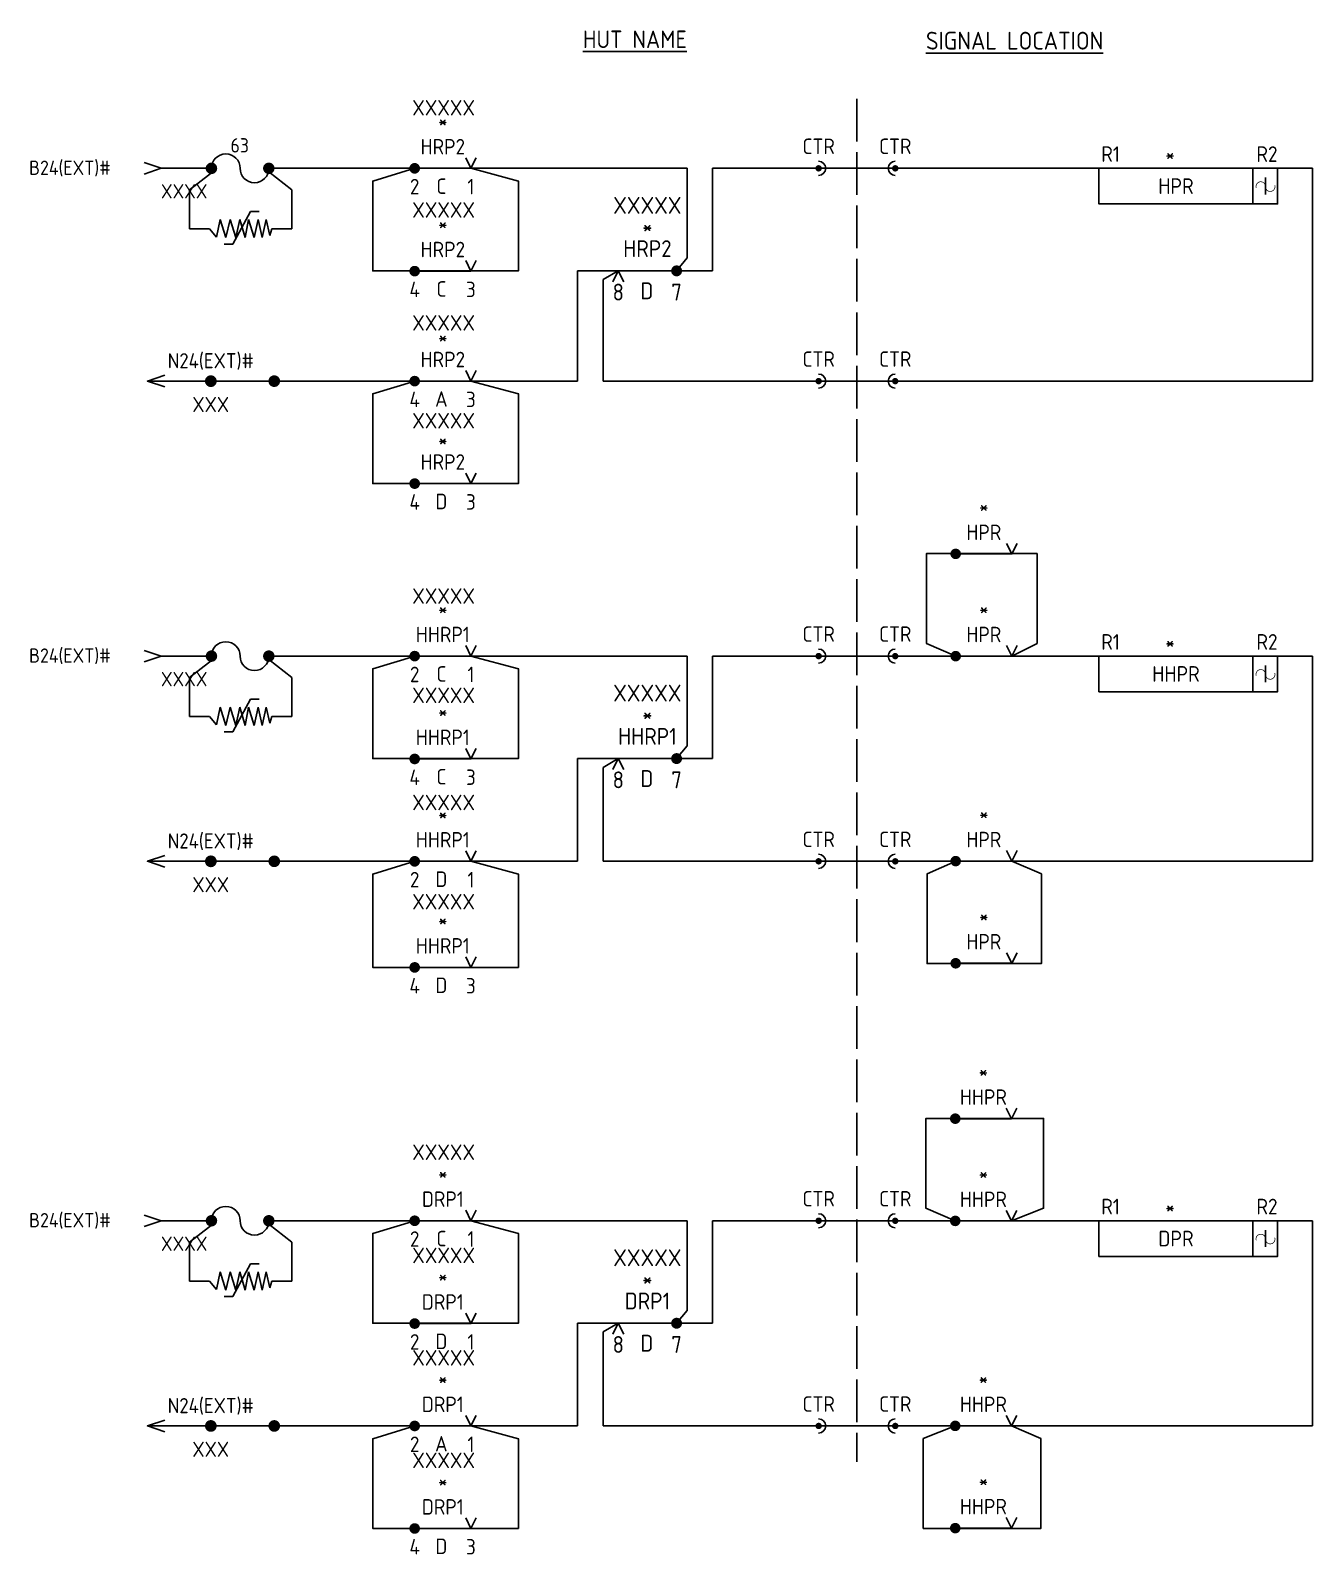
# Model space of a CAD drawing. Header units: millimetres. Extents: x 34 to 408, y 61 to 275.
# Drawn here: x 33.8 to 214.1, y 61.2 to 275.4 of the extents above; entities that cross this region are included whole.
import ezdxf
from ezdxf.enums import TextEntityAlignment as Align

# ---------------------------------------------------------------- set-up
doc = ezdxf.new("R2010")
doc.units = ezdxf.units.MM
doc.header["$MEASUREMENT"] = 0
doc.linetypes.add('ACAD_ISO02W100', pattern=[15, 12, -3])
for name, color, linetype in [('FUZEBLOCK.INSERT', 7, 'Continuous'), ('FUZEENDBLOCK.INSERT', 7, 'Continuous'), ('PPTC', 7, 'Continuous')]:
    doc.layers.add(name, color=color, linetype=linetype)
doc.styles.add('ISOCP', font='isocp.shx')
doc.styles.add('isocp.shx', font='isocp.shx')

# ---------------------------------------------------------------- blocks, each defined once
blk = doc.blocks.new('FUZEENDBLOCK')
blk.add_line((0, 0), (21.75, 0))
at = {"const_width": 1}
for points in [[(10.37, 0, -1), (11.38, 0, -1)], [(21.25, 0, -1), (22.25, 0, -1)]]:
    blk.add_lwpolyline(points, format="xyb", close=True, dxfattribs=at)
blk.add_polyline3d([(3, 1, 0), (0, 0, 0), (3, -1, 0)])
at = {"style": 'isocp.shx'}
for tag, p in [('VOLT', (10.85, 3.5, 1)), ('FTOT', (10.85, -4, 1))]:
    blk.add_attdef(tag, text='', height=2.5, dxfattribs=at).set_placement(p, align=Align.MIDDLE_CENTER)
blk = doc.blocks.new('Front_Contact')
at = {"color": 0, "const_width": 0.75}
blk.add_lwpolyline([(-0.38, 0, 1), (0.38, 0, 1)], format="xyb", close=True, dxfattribs=at)
at = {"color": 0}
for points in [[(8, 0), (0, 0)], [(8.75, 1.5), (8, 0), (7.25, 1.5)]]:
    blk.add_lwpolyline(points, dxfattribs=at)
at = {"style": 'ISOCP'}
for tag, p in [('R(POS)', (4.12, 9.68)), ('S_NAME', (4, 6.75)), ('R_NAME', (4, 3.07)), ('C', (3.79, -2.53))]:
    blk.add_attdef(tag, text='', height=2.2, dxfattribs=at).set_placement(p, align=Align.MIDDLE_CENTER)
at = {"color": 0, "style": 'ISOCP'}
for tag, p in [('A', (0, -1.5)), ('F', (8, -1.5))]:
    blk.add_attdef(tag, text='', height=2.2, dxfattribs=at).set_placement(p, align=Align.TOP_CENTER)
at = {"style": 'ISOCP', "flags": 5}
for tag, p in [('WIRING', (4.15, -5.13)), ('DOC', (4.45, -8.86))]:
    blk.add_attdef(tag, text='', height=2, dxfattribs=at).set_placement(p, align=Align.MIDDLE_CENTER)
blk = doc.blocks.new('CTR')
at = {"color": 0, "const_width": 0.45}
blk.add_lwpolyline([(-0.23, 0, 1), (0.23, 0, 1)], format="xyb", close=True, dxfattribs=at)
at = {"color": 0}
blk.add_arc((0, 0), 1, 90, 269.9999, dxfattribs=at)
at = {"style": 'ISOCP'}
blk.add_attdef('CTR', text='', height=2.2, dxfattribs=at).set_placement((0, 3.13), align=Align.MIDDLE_CENTER)
at = {"color": 0, "style": 'ISOCP'}
blk.add_attdef('POS', text='', height=2.2, dxfattribs=at).set_placement((0, -2), align=Align.TOP_CENTER)
blk = doc.blocks.new('FUZEBLOCK')
blk.add_line((3, 0), (11, 0))
at = {"const_width": 1}
for points in [[(11.25, 0, -1), (12.25, 0, -1)], [(21.25, 0, -1), (22.25, 0, -1)]]:
    blk.add_lwpolyline(points, format="xyb", close=True, dxfattribs=at)
blk.add_polyline3d([(0, 1, 0), (3, 0, 0), (0, -1, 0)])
for centre, start, end in [((14.25, 0), 0, 180), ((19.25, 0), 180, 0)]:
    blk.add_arc(centre, 2.5, start, end)
at = {"style": 'isocp.shx'}
for tag, p in [('FUSEVALUE', (16.68, 4, 1)), ('VOLT', (-12.92, 0.1, 1)), ('81', (7, -4, 1))]:
    blk.add_attdef(tag, text='', height=2.5, dxfattribs=at).set_placement(p, align=Align.MIDDLE_CENTER)
blk = doc.blocks.new('24PPTC')
for p, q in [((-5.58, 3.53), (-2.3, 6.03)), ((5.58, 6.03), (8.81, 3.53)), ((-5.58, -1.97), (-5.58, 3.53)), ((8.81, -1.97), (8.81, 3.53)), ((-5.58, -1.97), (-2.77, -1.97)), ((5.99, -1.97), (8.81, -1.97))]:
    blk.add_line(p, q)
at = {"layer": 'PPTC', "lineweight": -2}
blk.add_line((3.02, 0.45), (0.53, -4.13), dxfattribs=at)
at = {"layer": 'PPTC'}
for p, q in [((3.02, 0.45), (4.24, 0.45)), ((-1.8, -3.14), (-2.77, -1.97)), ((-1.25, -0.67), (-1.8, -3.14)), ((-0.45, -3.21), (-1.25, -0.67)), ((0.12, -0.67), (-0.45, -3.21)), ((0.92, -3.21), (0.12, -0.67)), ((1.49, -0.67), (0.92, -3.21)), ((2.25, -3.21), (1.49, -0.67)), ((2.72, -0.67), (2.25, -3.21)), ((3.53, -3.21), (2.72, -0.67)), ((4.09, -0.67), (3.53, -3.21)), ((4.65, -3.21), (4.09, -0.67)), ((5.21, -0.67), (4.65, -3.21)), ((5.7, -2.92), (5.21, -0.67)), ((5.99, -1.97), (5.7, -2.92)), ((-0.7, -4.13), (0.53, -4.13))]:
    blk.add_line(p, q, dxfattribs=at)
blk = doc.blocks.new('Back_Contact')
at = {"color": 0}
for p, q in [((0, 0), (-0.75, -1.5)), ((0.75, -1.5), (0, 0))]:
    blk.add_line(p, q, dxfattribs=at)
at = {"color": 0, "const_width": 0.75}
blk.add_lwpolyline([(7.63, 0, 1), (8.38, 0, 1)], format="xyb", close=True, dxfattribs=at)
at = {"color": 0}
blk.add_lwpolyline([(8, 0), (0, 0)], dxfattribs=at)
at = {"style": 'ISOCP'}
for tag, p in [('R(POS)', (3.99, 8.98)), ('S_NAME', (4, 6.11)), ('R_NAME', (4, 3.05)), ('C', (3.92, -2.74))]:
    blk.add_attdef(tag, text='', height=2.31, dxfattribs=at).set_placement(p, align=Align.MIDDLE_CENTER)
at = {"color": 0, "style": 'ISOCP'}
for tag, p in [('A', (0, -1.76)), ('B', (8, -1.76))]:
    blk.add_attdef(tag, text='', height=2.31, dxfattribs=at).set_placement(p, align=Align.TOP_CENTER)
at = {"style": 'ISOCP', "flags": 5}
for tag, p in [('WIRING', (4.4, -5.87)), ('DOC', (4.71, -9.6))]:
    blk.add_attdef(tag, text='', height=2, dxfattribs=at).set_placement(p, align=Align.MIDDLE_CENTER)
blk = doc.blocks.new('FRONT_REPEATER')
at = {"color": 0, "const_width": 0.742}
blk.add_lwpolyline([(163.51, 201.81, 1), (164.25, 201.81, 1)], format="xyb", close=True, dxfattribs=at)
at = {"color": 0}
for points in [[(171.8, 201.81), (163.88, 201.81)], [(172.54, 203.29), (171.8, 201.81), (171.05, 203.29)]]:
    blk.add_lwpolyline(points, dxfattribs=at)
at = {"style": 'ISOCP'}
for tag, p in [('R(POS)', (167.95, 211.38)), ('S_NAME', (167.84, 208.49)), ('R_NAME', (167.84, 204.84)), ('C', (167.63, 199.3))]:
    blk.add_attdef(tag, text='', height=2.18, dxfattribs=at).set_placement(p, align=Align.MIDDLE_CENTER)
at = {"color": 0, "style": 'ISOCP'}
for tag, p in [('A', (163.88, 200.32)), ('F', (171.8, 200.32))]:
    blk.add_attdef(tag, text='', height=2.18, dxfattribs=at).set_placement(p, align=Align.TOP_CENTER)
blk = doc.blocks.new('COIL_REPEATER')
blk.add_line((207.45, 252.33), (207.45, 254.7))
at = {"color": 0}
blk.add_lwpolyline([(184.03, 256), (205.69, 256), (205.69, 251), (184.03, 251)], close=True, dxfattribs=at)
blk.add_lwpolyline([(209.15, 256), (205.69, 256), (205.69, 251), (209.15, 251)], close=True)
at = {"const_width": 0.1}
blk.add_lwpolyline([(206.15, 253.25, -1.180672), (207.45, 253.43, 1.180672), (208.75, 253.62, 1)], format="xyb", dxfattribs=at)
blk.add_lwpolyline([(207.45, 254.7), (207.45, 252.33)], dxfattribs=at)
at = {"color": 0, "style": 'ISOCP'}
for tag, p in [('L+', (185.66, 258)), ('S_NAME', (198.41, 257.96)), ('L-', (207.66, 258)), ('R_NAME', (194.86, 253.5))]:
    blk.add_attdef(tag, text='', height=2.2, dxfattribs=at).set_placement(p, align=Align.MIDDLE_CENTER)

msp = doc.modelspace()

# ---------------------------------------------------------------- linework, layer by layer
at = {"linetype": 'ACAD_ISO02W100', "lineweight": 25, "ltscale": 0.5}
msp.add_line((149.99, 265.76), (149.99, 74.2), dxfattribs=at)
for p, q in [((67.28, 256), (87.8, 256)), ((95.71, 256), (126.11, 256)), ((126.11, 243.4), (126.11, 256)), ((129.7, 256), (144.38, 256)), ((129.7, 241.59), (129.7, 256)), ((144.61, 256), (155.38, 256)), ((155.38, 256), (184.03, 256)), ((209.15, 256), (214.07, 256)), ((214.07, 256), (214.07, 226.09)), ((124.63, 241.59), (126.11, 243.4)), ((110.72, 226.09), (110.72, 241.59)), ((110.72, 241.59), (129.7, 241.59)), ((116.43, 241.59), (114.29, 240.37)), ((114.29, 240.37), (114.29, 226.09)), ((68.06, 226.09), (87.8, 226.09)), ((95.71, 226.09), (110.72, 226.09)), ((107.01, 226.09), (110.72, 226.09)), ((114.29, 226.09), (144.38, 226.09)), ((144.61, 226.09), (155.38, 226.09)), ((155.38, 226.09), (214.07, 226.09)), ((87.8, 187.44), (67.28, 187.44)), ((95.71, 187.44), (126.11, 187.44)), ((126.11, 174.84), (126.11, 187.44)), ((129.7, 187.44), (144.38, 187.44)), ((129.7, 173.03), (129.7, 187.44)), ((144.61, 187.44), (155.38, 187.44)), ((155.38, 187.44), (184.03, 187.44)), ((209.15, 187.44), (214.07, 187.44)), ((214.07, 187.44), (214.07, 158.6)), ((124.63, 173.04), (126.11, 174.84)), ((110.72, 158.6), (110.72, 173.03)), ((110.72, 173.03), (129.7, 173.03)), ((116.43, 173.04), (114.29, 171.81)), ((114.29, 171.81), (114.29, 158.6)), ((87.8, 158.6), (68.06, 158.6)), ((95.71, 158.6), (110.72, 158.6)), ((107.01, 158.6), (110.72, 158.6)), ((114.29, 158.6), (144.38, 158.6)), ((144.61, 158.6), (155.38, 158.6)), ((155.38, 158.6), (214.07, 158.6)), ((87.8, 108.08), (67.28, 108.08)), ((95.71, 108.08), (126.11, 108.08)), ((126.11, 95.48), (126.11, 108.08)), ((129.7, 108.08), (144.38, 108.08)), ((129.7, 93.67), (129.7, 108.08)), ((144.61, 108.08), (155.38, 108.08)), ((155.38, 108.08), (184.03, 108.08)), ((209.15, 108.08), (214.07, 108.08)), ((214.07, 108.08), (214.07, 79.24)), ((124.63, 93.68), (126.11, 95.48)), ((110.72, 79.24), (110.72, 93.67)), ((110.72, 93.67), (129.7, 93.67)), ((116.43, 93.68), (114.29, 92.45)), ((114.29, 92.45), (114.29, 79.24)), ((87.8, 79.24), (68.06, 79.24)), ((95.71, 79.24), (110.72, 79.24)), ((107.01, 79.24), (110.72, 79.24)), ((114.29, 79.24), (144.38, 79.24)), ((144.61, 79.24), (155.38, 79.24)), ((155.38, 79.24), (214.07, 79.24))]:
    msp.add_line(p, q)
for points in [[(87.8, 256), (81.9, 254.21), (81.9, 241.59), (102.38, 241.59), (102.38, 254.21), (95.71, 256)], [(87.8, 226.09), (81.9, 224.31), (81.9, 211.69), (102.38, 211.69), (102.38, 224.31), (95.71, 226.09)], [(163.88, 187.44), (159.76, 189.23), (159.76, 201.85), (175.32, 201.85), (175.32, 189.23), (171.8, 187.44)], [(87.8, 187.44), (81.9, 185.66), (81.9, 173.03), (102.38, 173.03), (102.38, 185.66), (95.71, 187.44)], [(87.8, 158.6), (81.9, 156.81), (81.9, 143.69), (102.38, 143.69), (102.38, 156.81), (95.71, 158.6)], [(171.8, 158.63), (175.93, 156.84), (175.93, 144.22), (159.86, 144.22), (159.86, 156.84), (163.88, 158.63)], [(163.82, 108.06), (159.69, 109.84), (159.69, 122.46), (176.24, 122.46), (176.24, 109.84), (171.73, 108.06)], [(87.8, 108.08), (81.9, 106.3), (81.9, 93.67), (102.38, 93.67), (102.38, 106.3), (95.71, 108.08)], [(87.8, 79.24), (81.9, 77.45), (81.9, 64.83), (102.38, 64.83), (102.38, 77.45), (95.71, 79.24)], [(171.74, 79.24), (175.86, 77.46), (175.86, 64.84), (159.32, 64.84), (159.32, 77.46), (163.82, 79.24)]]:
    msp.add_lwpolyline(points)

# ---------------------------------------------------------------- block references
ref = msp.add_blockref('Front_Contact', (87.8, 256), dxfattribs=dict(xscale=0.9892865240171544, yscale=0.9892865240171544, zscale=0.9892865240171544))
ref.add_attrib('S_NAME', '*', dxfattribs={"height": 2.18, "style": 'ISOCP'}).set_placement((91.76, 262.68), align=Align.MIDDLE_CENTER)
ref.add_attrib('R_NAME', 'HRP2', dxfattribs={"height": 2.176, "style": 'ISOCP'}).set_placement((91.76, 259.04), align=Align.MIDDLE_CENTER)
ref.add_attrib('A', '2', dxfattribs={"color": 0, "height": 2.18, "style": 'ISOCP'}).set_placement((87.8, 254.52), align=Align.TOP_CENTER)
ref.add_attrib('F', '1', dxfattribs={"color": 0, "height": 2.18, "style": 'ISOCP'}).set_placement((95.71, 254.52), align=Align.TOP_CENTER)
ref.add_attrib('C', 'C', dxfattribs={"height": 2.18, "style": 'ISOCP'}).set_placement((91.55, 253.49), align=Align.MIDDLE_CENTER)
ref.add_attrib('R(POS)', 'XXXXX', dxfattribs={"height": 2.176, "style": 'ISOCP'}).set_placement((91.87, 264.51), align=Align.MIDDLE_CENTER)
ref = msp.add_blockref('CTR', (144.61, 256), dxfattribs=dict(xscale=-0.9892865240171544, yscale=0.9892865240171544, zscale=0.9892865240171544))
ref.add_attrib('CTR', 'CTR', dxfattribs={"height": 2.176, "style": 'ISOCP'}).set_placement((144.61, 259.1), align=Align.MIDDLE_CENTER)
ref = msp.add_blockref('CTR', (155.38, 256), dxfattribs=dict(xscale=0.9892865240171544, yscale=0.9892865240171544, zscale=0.9892865240171544))
ref.add_attrib('CTR', 'CTR', dxfattribs={"height": 2.176, "style": 'ISOCP'}).set_placement((155.38, 259.1), align=Align.MIDDLE_CENTER)
ref = msp.add_blockref('COIL_REPEATER', (0, 0))
ref.add_attrib('S_NAME', '*', dxfattribs={"color": 0, "height": 2.2, "style": 'ISOCP'}).set_placement((194.03, 257.96), align=Align.MIDDLE_CENTER)
ref.add_attrib('R_NAME', 'HPR', dxfattribs={"color": 0, "height": 2.2, "style": 'ISOCP'}).set_placement((194.86, 253.5), align=Align.MIDDLE_CENTER)
ref.add_attrib('L+', 'R1', dxfattribs={"color": 0, "height": 2.2, "style": 'ISOCP'}).set_placement((185.66, 258), align=Align.MIDDLE_CENTER)
ref.add_attrib('L-', 'R2', dxfattribs={"color": 0, "height": 2.2, "style": 'ISOCP'}).set_placement((207.66, 258), align=Align.MIDDLE_CENTER)
for p in [(61.71, 249.47), (61.71, 180.92), (61.71, 101.56)]:
    msp.add_blockref('24PPTC', p)
ref = msp.add_blockref('Front_Contact', (87.8, 241.55), dxfattribs=dict(xscale=0.9892865240171544, yscale=0.9892865240171544, zscale=0.9892865240171544))
ref.add_attrib('S_NAME', '*', dxfattribs={"height": 2.18, "style": 'ISOCP'}).set_placement((91.76, 248.23), align=Align.MIDDLE_CENTER)
ref.add_attrib('R_NAME', 'HRP2', dxfattribs={"height": 2.176, "style": 'ISOCP'}).set_placement((91.76, 244.59), align=Align.MIDDLE_CENTER)
ref.add_attrib('A', '4', dxfattribs={"color": 0, "height": 2.18, "style": 'ISOCP'}).set_placement((87.8, 240.07), align=Align.TOP_CENTER)
ref.add_attrib('F', '3', dxfattribs={"color": 0, "height": 2.18, "style": 'ISOCP'}).set_placement((95.71, 240.07), align=Align.TOP_CENTER)
ref.add_attrib('C', 'C', dxfattribs={"height": 2.18, "style": 'ISOCP'}).set_placement((91.55, 239.05), align=Align.MIDDLE_CENTER)
ref.add_attrib('R(POS)', 'XXXXX', dxfattribs={"height": 2.176, "style": 'ISOCP'}).set_placement((91.87, 250.15), align=Align.MIDDLE_CENTER)
for name, p, xscale, yscale, zscale, values in [('Back_Contact', (116.43, 241.59), 1.024762559949282, 1.024762559949282, 1.024762559949282, {'S_NAME': '*', 'R_NAME': 'HRP2', 'A': '8', 'B': '7', 'C': 'D', 'R(POS)': 'XXXXX'}), ('Back_Contact', (116.43, 173.04), 1.024762559949282, 1.024762559949282, 1.024762559949282, {'S_NAME': '*', 'R_NAME': 'HHRP1', 'A': '8', 'B': '7', 'C': 'D', 'R(POS)': 'XXXXX'}), ('Front_Contact', (87.8, 93.63), 0.9892865240171544, 0.9892865240171544, 0.9892865240171544, {'S_NAME': '*', 'R_NAME': 'DRP1', 'A': '2', 'F': '1', 'C': 'D', 'R(POS)': 'XXXXX'}), ('Back_Contact', (116.43, 93.68), 1.024762559949282, 1.024762559949282, 1.024762559949282, {'S_NAME': '*', 'R_NAME': 'DRP1', 'A': '8', 'B': '7', 'C': 'D', 'R(POS)': 'XXXXX'}), ('Front_Contact', (87.8, 79.24), 0.9892865240171544, 0.9892865240171544, 0.9892865240171544, {'S_NAME': '*', 'R_NAME': 'DRP1', 'A': '2', 'F': '1', 'C': 'A', 'R(POS)': 'XXXXX'}), ('Front_Contact', (87.8, 64.83), 0.9892865240171544, 0.9892865240171544, 0.9892865240171544, {'S_NAME': '*', 'R_NAME': 'DRP1', 'A': '4', 'F': '3', 'C': 'D', 'R(POS)': 'XXXXX'})]:
    msp.add_blockref(name, p, dxfattribs=dict(xscale=xscale, yscale=yscale, zscale=zscale)).add_auto_attribs(values)
ref = msp.add_blockref('Front_Contact', (87.8, 226.09), dxfattribs=dict(xscale=0.9892865240171544, yscale=0.9892865240171544, zscale=0.9892865240171544))
ref.add_attrib('S_NAME', '*', dxfattribs={"height": 2.18, "style": 'ISOCP'}).set_placement((91.76, 232.3), align=Align.MIDDLE_CENTER)
ref.add_attrib('R_NAME', 'HRP2', dxfattribs={"height": 2.176, "style": 'ISOCP'}).set_placement((91.76, 229.13), align=Align.MIDDLE_CENTER)
ref.add_attrib('A', '4', dxfattribs={"color": 0, "height": 2.18, "style": 'ISOCP'}).set_placement((87.8, 224.61), align=Align.TOP_CENTER)
ref.add_attrib('F', '3', dxfattribs={"color": 0, "height": 2.18, "style": 'ISOCP'}).set_placement((95.71, 224.61), align=Align.TOP_CENTER)
ref.add_attrib('C', 'A', dxfattribs={"height": 2.18, "style": 'ISOCP'}).set_placement((91.55, 223.59), align=Align.MIDDLE_CENTER)
ref.add_attrib('R(POS)', 'XXXXX', dxfattribs={"height": 2.176, "style": 'ISOCP'}).set_placement((91.87, 234.28), align=Align.MIDDLE_CENTER)
ref = msp.add_blockref('CTR', (144.61, 226.09), dxfattribs=dict(xscale=-0.9892865240171544, yscale=0.9892865240171544, zscale=0.9892865240171544))
ref.add_attrib('CTR', 'CTR', dxfattribs={"height": 2.176, "style": 'ISOCP'}).set_placement((144.61, 229.19), align=Align.MIDDLE_CENTER)
ref = msp.add_blockref('CTR', (155.38, 226.09), dxfattribs=dict(xscale=0.9892865240171544, yscale=0.9892865240171544, zscale=0.9892865240171544))
ref.add_attrib('CTR', 'CTR', dxfattribs={"height": 2.176, "style": 'ISOCP'}).set_placement((155.38, 229.19), align=Align.MIDDLE_CENTER)
ref = msp.add_blockref('Front_Contact', (87.8, 211.69), dxfattribs=dict(xscale=0.9892865240171544, yscale=0.9892865240171544, zscale=0.9892865240171544))
ref.add_attrib('S_NAME', '*', dxfattribs={"height": 2.18, "style": 'ISOCP'}).set_placement((91.76, 217.84), align=Align.MIDDLE_CENTER)
ref.add_attrib('R_NAME', 'HRP2', dxfattribs={"height": 2.176, "style": 'ISOCP'}).set_placement((91.76, 214.72), align=Align.MIDDLE_CENTER)
ref.add_attrib('A', '4', dxfattribs={"color": 0, "height": 2.18, "style": 'ISOCP'}).set_placement((87.8, 210.2), align=Align.TOP_CENTER)
ref.add_attrib('F', '3', dxfattribs={"color": 0, "height": 2.18, "style": 'ISOCP'}).set_placement((95.71, 210.2), align=Align.TOP_CENTER)
ref.add_attrib('C', 'D', dxfattribs={"height": 2.18, "style": 'ISOCP'}).set_placement((91.55, 209.18), align=Align.MIDDLE_CENTER)
ref.add_attrib('R(POS)', 'XXXXX', dxfattribs={"height": 2.176, "style": 'ISOCP'}).set_placement((91.87, 220.52), align=Align.MIDDLE_CENTER)
ref = msp.add_blockref('FRONT_REPEATER', (0, 0))
ref.add_attrib('S_NAME', '*', dxfattribs={"height": 2.18, "style": 'ISOCP'}).set_placement((167.84, 208.49), align=Align.MIDDLE_CENTER)
ref.add_attrib('R_NAME', 'HPR', dxfattribs={"height": 2.176, "style": 'ISOCP'}).set_placement((167.84, 204.84), align=Align.MIDDLE_CENTER)
ref = msp.add_blockref('Front_Contact', (87.8, 187.44), dxfattribs=dict(xscale=0.9892865240171544, yscale=0.9892865240171544, zscale=0.9892865240171544))
ref.add_attrib('S_NAME', '*', dxfattribs={"height": 2.18, "style": 'ISOCP'}).set_placement((91.76, 194.12), align=Align.MIDDLE_CENTER)
ref.add_attrib('R_NAME', 'HHRP1', dxfattribs={"height": 2.176, "style": 'ISOCP'}).set_placement((91.76, 190.48), align=Align.MIDDLE_CENTER)
ref.add_attrib('A', '2', dxfattribs={"color": 0, "height": 2.18, "style": 'ISOCP'}).set_placement((87.8, 185.96), align=Align.TOP_CENTER)
ref.add_attrib('F', '1', dxfattribs={"color": 0, "height": 2.18, "style": 'ISOCP'}).set_placement((95.71, 185.96), align=Align.TOP_CENTER)
ref.add_attrib('C', 'C', dxfattribs={"height": 2.18, "style": 'ISOCP'}).set_placement((91.55, 184.94), align=Align.MIDDLE_CENTER)
ref.add_attrib('R(POS)', 'XXXXX', dxfattribs={"height": 2.176, "style": 'ISOCP'}).set_placement((91.87, 195.88), align=Align.MIDDLE_CENTER)
ref = msp.add_blockref('FRONT_REPEATER', (0, -14.37))
ref.add_attrib('S_NAME', '*', dxfattribs={"height": 2.18, "style": 'ISOCP'}).set_placement((167.84, 194.12), align=Align.MIDDLE_CENTER)
ref.add_attrib('R_NAME', 'HPR', dxfattribs={"height": 2.176, "style": 'ISOCP'}).set_placement((167.84, 190.48), align=Align.MIDDLE_CENTER)
ref = msp.add_blockref('CTR', (144.61, 187.44), dxfattribs=dict(xscale=-0.9892865240171544, yscale=0.9892865240171544, zscale=0.9892865240171544))
ref.add_attrib('CTR', 'CTR', dxfattribs={"height": 2.176, "style": 'ISOCP'}).set_placement((144.61, 190.54), align=Align.MIDDLE_CENTER)
ref = msp.add_blockref('CTR', (155.38, 187.44), dxfattribs=dict(xscale=0.9892865240171544, yscale=0.9892865240171544, zscale=0.9892865240171544))
ref.add_attrib('CTR', 'CTR', dxfattribs={"height": 2.176, "style": 'ISOCP'}).set_placement((155.38, 190.54), align=Align.MIDDLE_CENTER)
ref = msp.add_blockref('COIL_REPEATER', (0, -68.56))
ref.add_attrib('S_NAME', '*', dxfattribs={"color": 0, "height": 2.2, "style": 'ISOCP'}).set_placement((194.03, 189.4), align=Align.MIDDLE_CENTER)
ref.add_attrib('R_NAME', 'HHPR', dxfattribs={"color": 0, "height": 2.2, "style": 'ISOCP'}).set_placement((194.86, 184.94), align=Align.MIDDLE_CENTER)
ref.add_attrib('L+', 'R1', dxfattribs={"color": 0, "height": 2.2, "style": 'ISOCP'}).set_placement((185.66, 189.44), align=Align.MIDDLE_CENTER)
ref.add_attrib('L-', 'R2', dxfattribs={"color": 0, "height": 2.2, "style": 'ISOCP'}).set_placement((207.66, 189.44), align=Align.MIDDLE_CENTER)
ref = msp.add_blockref('Front_Contact', (87.8, 172.99), dxfattribs=dict(xscale=0.9892865240171544, yscale=0.9892865240171544, zscale=0.9892865240171544))
ref.add_attrib('S_NAME', '*', dxfattribs={"height": 2.18, "style": 'ISOCP'}).set_placement((91.76, 179.67), align=Align.MIDDLE_CENTER)
ref.add_attrib('R_NAME', 'HHRP1', dxfattribs={"height": 2.176, "style": 'ISOCP'}).set_placement((91.76, 176.03), align=Align.MIDDLE_CENTER)
ref.add_attrib('A', '4', dxfattribs={"color": 0, "height": 2.18, "style": 'ISOCP'}).set_placement((87.8, 171.51), align=Align.TOP_CENTER)
ref.add_attrib('F', '3', dxfattribs={"color": 0, "height": 2.18, "style": 'ISOCP'}).set_placement((95.71, 171.51), align=Align.TOP_CENTER)
ref.add_attrib('C', 'C', dxfattribs={"height": 2.18, "style": 'ISOCP'}).set_placement((91.55, 170.49), align=Align.MIDDLE_CENTER)
ref.add_attrib('R(POS)', 'XXXXX', dxfattribs={"height": 2.176, "style": 'ISOCP'}).set_placement((91.87, 181.93), align=Align.MIDDLE_CENTER)
ref = msp.add_blockref('Front_Contact', (87.8, 158.6), dxfattribs=dict(xscale=0.9892865240171544, yscale=0.9892865240171544, zscale=0.9892865240171544))
ref.add_attrib('S_NAME', '*', dxfattribs={"height": 2.18, "style": 'ISOCP'}).set_placement((91.76, 165.27), align=Align.MIDDLE_CENTER)
ref.add_attrib('R_NAME', 'HHRP1', dxfattribs={"height": 2.176, "style": 'ISOCP'}).set_placement((91.76, 161.63), align=Align.MIDDLE_CENTER)
ref.add_attrib('A', '2', dxfattribs={"color": 0, "height": 2.18, "style": 'ISOCP'}).set_placement((87.8, 157.11), align=Align.TOP_CENTER)
ref.add_attrib('F', '1', dxfattribs={"color": 0, "height": 2.18, "style": 'ISOCP'}).set_placement((95.71, 157.11), align=Align.TOP_CENTER)
ref.add_attrib('C', 'D', dxfattribs={"height": 2.18, "style": 'ISOCP'}).set_placement((91.55, 156.09), align=Align.MIDDLE_CENTER)
ref.add_attrib('R(POS)', 'XXXXX', dxfattribs={"height": 2.176, "style": 'ISOCP'}).set_placement((91.87, 166.87), align=Align.MIDDLE_CENTER)
ref = msp.add_blockref('FRONT_REPEATER', (0, -43.18))
ref.add_attrib('S_NAME', '*', dxfattribs={"height": 2.18, "style": 'ISOCP'}).set_placement((167.84, 165.31), align=Align.MIDDLE_CENTER)
ref.add_attrib('R_NAME', 'HPR', dxfattribs={"height": 2.176, "style": 'ISOCP'}).set_placement((167.84, 161.66), align=Align.MIDDLE_CENTER)
ref = msp.add_blockref('FRONT_REPEATER', (0, -43.18))
ref.add_attrib('S_NAME', '*', dxfattribs={"height": 2.18, "style": 'ISOCP'}).set_placement((167.84, 165.31), align=Align.MIDDLE_CENTER)
ref.add_attrib('R_NAME', 'HPR', dxfattribs={"height": 2.176, "style": 'ISOCP'}).set_placement((167.84, 161.66), align=Align.MIDDLE_CENTER)
ref = msp.add_blockref('CTR', (144.61, 158.6), dxfattribs=dict(xscale=-0.9892865240171544, yscale=0.9892865240171544, zscale=0.9892865240171544))
ref.add_attrib('CTR', 'CTR', dxfattribs={"height": 2.176, "style": 'ISOCP'}).set_placement((144.61, 161.69), align=Align.MIDDLE_CENTER)
ref = msp.add_blockref('CTR', (155.38, 158.6), dxfattribs=dict(xscale=0.9892865240171544, yscale=0.9892865240171544, zscale=0.9892865240171544))
ref.add_attrib('CTR', 'CTR', dxfattribs={"height": 2.176, "style": 'ISOCP'}).set_placement((155.38, 161.69), align=Align.MIDDLE_CENTER)
ref = msp.add_blockref('Front_Contact', (87.8, 143.69), dxfattribs=dict(xscale=0.9892865240171544, yscale=0.9892865240171544, zscale=0.9892865240171544))
ref.add_attrib('S_NAME', '*', dxfattribs={"height": 2.18, "style": 'ISOCP'}).set_placement((91.76, 150.37), align=Align.MIDDLE_CENTER)
ref.add_attrib('R_NAME', 'HHRP1', dxfattribs={"height": 2.176, "style": 'ISOCP'}).set_placement((91.76, 146.72), align=Align.MIDDLE_CENTER)
ref.add_attrib('A', '4', dxfattribs={"color": 0, "height": 2.18, "style": 'ISOCP'}).set_placement((87.8, 142.2), align=Align.TOP_CENTER)
ref.add_attrib('F', '3', dxfattribs={"color": 0, "height": 2.18, "style": 'ISOCP'}).set_placement((95.71, 142.2), align=Align.TOP_CENTER)
ref.add_attrib('C', 'D', dxfattribs={"height": 2.18, "style": 'ISOCP'}).set_placement((91.55, 141.18), align=Align.MIDDLE_CENTER)
ref.add_attrib('R(POS)', 'XXXXX', dxfattribs={"height": 2.176, "style": 'ISOCP'}).set_placement((91.87, 152.92), align=Align.MIDDLE_CENTER)
ref = msp.add_blockref('FRONT_REPEATER', (0, -57.54))
ref.add_attrib('S_NAME', '*', dxfattribs={"height": 2.18, "style": 'ISOCP'}).set_placement((167.84, 150.94), align=Align.MIDDLE_CENTER)
ref.add_attrib('R_NAME', 'HPR', dxfattribs={"height": 2.176, "style": 'ISOCP'}).set_placement((167.84, 147.3), align=Align.MIDDLE_CENTER)
ref = msp.add_blockref('FRONT_REPEATER', (0, -57.54))
ref.add_attrib('S_NAME', '*', dxfattribs={"height": 2.18, "style": 'ISOCP'}).set_placement((167.84, 150.94), align=Align.MIDDLE_CENTER)
ref.add_attrib('R_NAME', 'HPR', dxfattribs={"height": 2.176, "style": 'ISOCP'}).set_placement((167.84, 147.3), align=Align.MIDDLE_CENTER)
ref = msp.add_blockref('FRONT_REPEATER', (-0.06, -79.38))
ref.add_attrib('S_NAME', '*', dxfattribs={"height": 2.18, "style": 'ISOCP'}).set_placement((167.78, 129.1), align=Align.MIDDLE_CENTER)
ref.add_attrib('R_NAME', 'HHPR', dxfattribs={"height": 2.176, "style": 'ISOCP'}).set_placement((167.78, 125.46), align=Align.MIDDLE_CENTER)
ref = msp.add_blockref('Front_Contact', (87.8, 108.08), dxfattribs=dict(xscale=0.9892865240171544, yscale=0.9892865240171544, zscale=0.9892865240171544))
ref.add_attrib('S_NAME', '*', dxfattribs={"height": 2.18, "style": 'ISOCP'}).set_placement((91.76, 114.76), align=Align.MIDDLE_CENTER)
ref.add_attrib('R_NAME', 'DRP1', dxfattribs={"height": 2.176, "style": 'ISOCP'}).set_placement((91.76, 111.12), align=Align.MIDDLE_CENTER)
ref.add_attrib('A', '2', dxfattribs={"color": 0, "height": 2.18, "style": 'ISOCP'}).set_placement((87.8, 106.6), align=Align.TOP_CENTER)
ref.add_attrib('F', '1', dxfattribs={"color": 0, "height": 2.18, "style": 'ISOCP'}).set_placement((95.71, 106.6), align=Align.TOP_CENTER)
ref.add_attrib('C', 'C', dxfattribs={"height": 2.18, "style": 'ISOCP'}).set_placement((91.55, 105.58), align=Align.MIDDLE_CENTER)
ref.add_attrib('R(POS)', 'XXXXX', dxfattribs={"height": 2.176, "style": 'ISOCP'}).set_placement((91.87, 117.72), align=Align.MIDDLE_CENTER)
ref = msp.add_blockref('FRONT_REPEATER', (-0.06, -93.75))
ref.add_attrib('S_NAME', '*', dxfattribs={"height": 2.18, "style": 'ISOCP'}).set_placement((167.78, 114.74), align=Align.MIDDLE_CENTER)
ref.add_attrib('R_NAME', 'HHPR', dxfattribs={"height": 2.176, "style": 'ISOCP'}).set_placement((167.78, 111.09), align=Align.MIDDLE_CENTER)
ref = msp.add_blockref('CTR', (144.61, 108.08), dxfattribs=dict(xscale=-0.9892865240171544, yscale=0.9892865240171544, zscale=0.9892865240171544))
ref.add_attrib('CTR', 'CTR', dxfattribs={"height": 2.176, "style": 'ISOCP'}).set_placement((144.61, 111.18), align=Align.MIDDLE_CENTER)
ref = msp.add_blockref('CTR', (155.38, 108.08), dxfattribs=dict(xscale=0.9892865240171544, yscale=0.9892865240171544, zscale=0.9892865240171544))
ref.add_attrib('CTR', 'CTR', dxfattribs={"height": 2.176, "style": 'ISOCP'}).set_placement((155.38, 111.18), align=Align.MIDDLE_CENTER)
ref = msp.add_blockref('COIL_REPEATER', (0, -147.92))
ref.add_attrib('S_NAME', '*', dxfattribs={"color": 0, "height": 2.2, "style": 'ISOCP'}).set_placement((194.03, 110.04), align=Align.MIDDLE_CENTER)
ref.add_attrib('R_NAME', 'DPR', dxfattribs={"color": 0, "height": 2.2, "style": 'ISOCP'}).set_placement((194.86, 105.58), align=Align.MIDDLE_CENTER)
ref.add_attrib('L+', 'R1', dxfattribs={"color": 0, "height": 2.2, "style": 'ISOCP'}).set_placement((185.66, 110.08), align=Align.MIDDLE_CENTER)
ref.add_attrib('L-', 'R2', dxfattribs={"color": 0, "height": 2.2, "style": 'ISOCP'}).set_placement((207.66, 110.08), align=Align.MIDDLE_CENTER)
ref = msp.add_blockref('FRONT_REPEATER', (-0.06, -122.56))
ref.add_attrib('S_NAME', '*', dxfattribs={"height": 2.18, "style": 'ISOCP'}).set_placement((167.78, 85.92), align=Align.MIDDLE_CENTER)
ref.add_attrib('R_NAME', 'HHPR', dxfattribs={"height": 2.176, "style": 'ISOCP'}).set_placement((167.78, 82.28), align=Align.MIDDLE_CENTER)
ref = msp.add_blockref('CTR', (144.61, 79.24), dxfattribs=dict(xscale=-0.9892865240171544, yscale=0.9892865240171544, zscale=0.9892865240171544))
ref.add_attrib('CTR', 'CTR', dxfattribs={"height": 2.176, "style": 'ISOCP'}).set_placement((144.61, 82.33), align=Align.MIDDLE_CENTER)
ref = msp.add_blockref('CTR', (155.38, 79.24), dxfattribs=dict(xscale=0.9892865240171544, yscale=0.9892865240171544, zscale=0.9892865240171544))
ref.add_attrib('CTR', 'CTR', dxfattribs={"height": 2.176, "style": 'ISOCP'}).set_placement((155.38, 82.33), align=Align.MIDDLE_CENTER)
ref = msp.add_blockref('FRONT_REPEATER', (-0.06, -136.93))
ref.add_attrib('S_NAME', '*', dxfattribs={"height": 2.18, "style": 'ISOCP'}).set_placement((167.78, 71.56), align=Align.MIDDLE_CENTER)
ref.add_attrib('R_NAME', 'HHPR', dxfattribs={"height": 2.176, "style": 'ISOCP'}).set_placement((167.78, 67.91), align=Align.MIDDLE_CENTER)
at = {"layer": 'FUZEBLOCK.INSERT', "color": 0, "xscale": 0.8067903275745545, "yscale": 0.8067903275745545, "zscale": 0.8067903275745545}
for p, values in [((49.74, 256), {'VOLT': 'B24(EXT)#', 'FUSEVALUE': '63', '81': 'XXXX'}), ((49.74, 187.44), {'VOLT': 'B24(EXT)#', '81': 'XXXX'}), ((49.74, 108.08), {'VOLT': 'B24(EXT)#', '81': 'XXXX'})]:
    msp.add_blockref('FUZEBLOCK', p, dxfattribs=at).add_auto_attribs(values)
at = {"layer": 'FUZEENDBLOCK.INSERT', "color": 0}
ref = msp.add_blockref('FUZEENDBLOCK', (50.22, 226.09), dxfattribs=dict(at, xscale=0.8198340373253029, yscale=0.8198340373253029, zscale=0.8198340373253029))
ref.add_attrib('VOLT', 'N24(EXT)#', dxfattribs={"layer": '0', "height": 2.124, "style": 'isocp.shx'}).set_placement((59.12, 228.96, 0.82), align=Align.MIDDLE_CENTER)
ref.add_attrib('FTOT', 'XXX', dxfattribs={"layer": '0', "height": 2.124, "style": 'isocp.shx'}).set_placement((59.12, 222.81, 0.82), align=Align.MIDDLE_CENTER)
ref = msp.add_blockref('FUZEENDBLOCK', (50.22, 158.6), dxfattribs=dict(at, xscale=0.8198340373253029, yscale=0.8198340373253029, zscale=0.8198340373253029))
ref.add_attrib('VOLT', 'N24(EXT)#', dxfattribs={"layer": '0', "height": 2.124, "style": 'isocp.shx'}).set_placement((59.12, 161.46, 0.82), align=Align.MIDDLE_CENTER)
ref.add_attrib('FTOT', 'XXX', dxfattribs={"layer": '0', "height": 2.124, "style": 'isocp.shx'}).set_placement((59.12, 155.32, 0.82), align=Align.MIDDLE_CENTER)
ref = msp.add_blockref('FUZEENDBLOCK', (50.22, 79.24), dxfattribs=dict(at, xscale=0.8198340373253029, yscale=0.8198340373253029, zscale=0.8198340373253029))
ref.add_attrib('VOLT', 'N24(EXT)#', dxfattribs={"layer": '0', "height": 2.124, "style": 'isocp.shx'}).set_placement((59.12, 82.1, 0.82), align=Align.MIDDLE_CENTER)
ref.add_attrib('FTOT', 'XXX', dxfattribs={"layer": '0', "height": 2.124, "style": 'isocp.shx'}).set_placement((59.12, 75.96, 0.82), align=Align.MIDDLE_CENTER)

# ---------------------------------------------------------------- texts
at = {"insert": (118.76, 274.13), "char_height": 2.464, "width": 24.0209, "attachment_point": 5, "style": 'ISOCP'}
msp.add_mtext('{\\LHUT NAME}', dxfattribs=at)
at = {"insert": (172.17, 273.94), "char_height": 2.5, "attachment_point": 5, "style": 'ISOCP'}
msp.add_mtext_dynamic_manual_height_columns('{\\LSIGNAL LOCATION }', width=36.0518, gutter_width=9.99, heights=[-3], dxfattribs=at)

doc.saveas('drawing.dxf')
